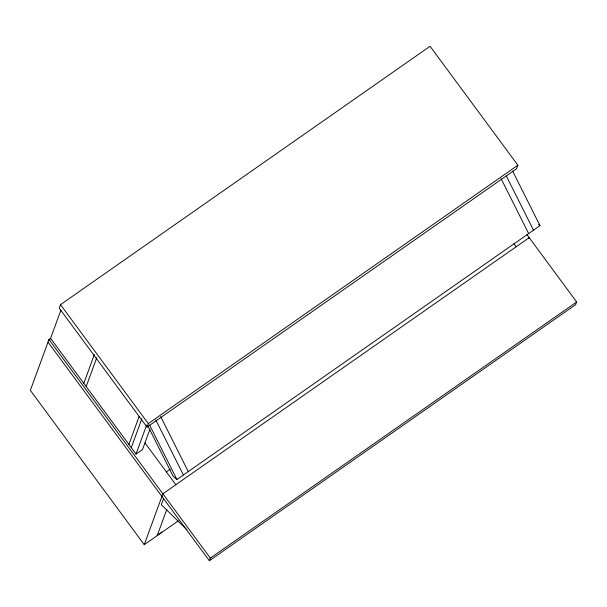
<?xml version="1.0" encoding="UTF-8"?>
<svg xmlns="http://www.w3.org/2000/svg" width="607" height="607" viewBox="0 0 607 607"><rect width="100%" height="100%" fill="white"/><g stroke="black" fill="none" stroke-linecap="round" stroke-linejoin="round"><path stroke-width="0.91" d="M60.503 304.653L59.22 308.166L147.023 427.123L516.58 168.723L517.87 165.218L430.067 46.261L60.503 304.653L148.305 423.61L147.023 427.123M60.912 310.139L50.586 338.349L48.97 339.488L30.35 390.362L144.254 544.676L178.208 520.943M83.812 383.366L94.404 354.42M86.186 386.576L96.779 357.629M128.896 444.445L139.17 416.379M131.271 447.663L141.863 418.716M50.586 338.349L136.014 454.089L146.666 424.999M149.921 429.286L142.501 449.559L136.014 454.089M144.254 544.676L162.873 493.81L529.19 237.678L528.872 238.559M163.549 498.559L161.303 504.698L186.933 529.774M157.221 535.609L166.849 509.296M48.006 342.12L209.369 560.739L210.333 558.106L576.65 301.975L526.944 234.636M576.65 301.975L575.686 304.608L209.369 560.739M48.643 340.36L50.169 339.298M148.305 423.61L517.87 165.218M166.348 471.882L170.195 469.188M147.827 425.803L173.101 476.207L176.91 479.507L539.987 225.652L512.649 171.136M538.561 224.408L539.987 225.652M513.992 243.718L516.223 246.745M145.005 442.966L175.84 484.743M48.97 339.488L210.333 558.106M506.359 176.053L533.507 230.182M501.071 178.602L528.644 233.581M160.688 416.599L188.261 471.578M155.824 419.998L183.397 474.978M149.572 424.991L176.91 479.507M161.796 531.922A6.548 6.374 20.1 0 1 159.117 533.887"/></g></svg>
